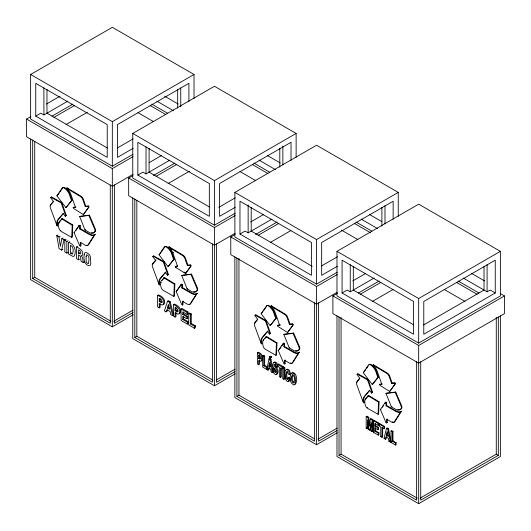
<?xml version="1.0" encoding="UTF-8"?>
<svg xmlns="http://www.w3.org/2000/svg" width="531" height="531" viewBox="0 0 531 531"><rect width="100%" height="100%" fill="white"/><g stroke="black" fill="none" stroke-linecap="round" stroke-linejoin="round"><path stroke-width="0.8" d="M79.703 228.921L79.71 226L80.261 225.682L80.254 228.602L79.703 228.921L89.42 234.529A9.292 5.39 60.2 0 0 94.578 234.622L95.129 234.31A9.292 5.39 60.2 0 1 89.971 234.217L80.254 228.602M80.261 225.682L79.497 225.244L78.946 225.556L74.068 232.684L79.643 245.687L80.314 246.079L80.327 242.342L85.398 245.269A4.215 2.443 60.2 0 0 88.02 244.983L94.578 234.622M80.314 246.079L80.865 245.76L80.871 242.773M181.814 287.875L181.828 284.955L182.379 284.636L182.365 287.563L181.814 287.875L191.538 293.484A9.292 5.39 60.2 0 0 196.696 293.583L197.247 293.265A9.292 5.39 60.2 0 1 192.083 293.172L182.365 287.563M182.379 284.636L181.615 284.198L181.064 284.51L176.179 291.638L181.761 304.648L182.425 305.033L182.438 301.296L187.516 304.223A4.215 2.443 60.2 0 0 190.138 303.938L196.696 293.583M182.989 300.984L182.976 304.714L182.425 305.033M283.932 346.829L283.946 343.909L284.49 343.597L284.483 346.517L283.932 346.829L293.65 352.445A9.292 5.39 60.2 0 0 298.814 352.538L299.358 352.226A9.292 5.39 60.2 0 1 294.201 352.126L284.483 346.517M284.49 343.597L283.727 343.152L283.182 343.471L278.297 350.593L283.873 363.602L284.543 363.987L284.556 360.25L289.634 363.184A4.215 2.443 60.2 0 0 292.256 362.892L298.814 352.538M284.543 363.987L285.094 363.675L285.107 359.938M386.05 405.79L386.057 402.863L386.608 402.551L386.595 405.472L386.05 405.79L395.768 411.399A9.292 5.39 60.2 0 0 400.925 411.492L401.476 411.18A9.292 5.39 60.2 0 1 396.318 411.087L386.595 405.472M386.608 402.551L385.845 402.106L385.294 402.425L380.415 409.547L385.991 422.557L386.661 422.942L386.674 419.205L391.745 422.138A4.215 2.443 60.2 0 0 394.367 421.853L400.925 411.492M386.661 422.942L387.205 422.63L387.218 418.893M71.725 237.417L72.209 225.263L72.754 224.945L62.273 218.54L58.822 222.323A10.388 6.02 60.2 0 0 59.034 228.556A3.312 1.918 60.2 0 0 61.191 231.43L71.725 237.417L72.269 237.098L72.754 224.945M173.836 296.371L174.321 284.218L174.872 283.899L164.391 277.494L160.939 281.284A10.388 6.02 60.2 0 0 161.145 287.51A3.312 1.918 60.2 0 0 163.302 290.391L173.836 296.371L174.387 296.052L174.872 283.899M275.954 355.325L276.439 343.172L276.99 342.86L266.502 336.448L263.051 340.238A10.388 6.02 60.2 0 0 263.263 346.464A3.312 1.918 60.2 0 0 265.42 349.345L275.954 355.325L276.505 355.013L276.99 342.86M378.065 414.28L378.55 402.126L379.101 401.814L368.62 395.409L365.169 399.193A10.388 6.02 60.2 0 0 365.374 405.425A3.312 1.918 60.2 0 0 367.538 408.299L378.065 414.28L378.616 413.968L379.101 401.814M367.359 428.822L367.359 419.689L368.6 429.539L369.815 430.243L371.069 421.826L371.069 430.966L372.244 431.643L372.908 431.265L372.908 419.669L371.003 418.574L370.346 418.952L369.211 426.214L368.076 417.638L366.178 416.55L366.178 428.145L367.359 428.822L368.016 428.444L368.016 422.351M371.388 423.745L370.479 429.858L369.815 430.243M290.444 378.649L289.568 379.154C286.753 387.637 282.107 371.209 286.328 369.596C288.612 369.729 289.302 372.556 289.554 374.415L288.452 374.322C286.169 366.483 284.264 378.756 287.669 379.612L288.486 377.826L289.362 377.322L290.444 378.649L289.601 380.933L288.154 380.973M63.103 237.941L61.875 238.592L60.388 246.324L58.921 236.879L56.751 235.631L57.979 234.981M271.593 356.859L269.668 359.069L268.998 358.677L269.522 356.673L270.398 356.168L271.593 356.859L270.551 358.558L268.965 359.414L266.814 369.47L268.002 370.153L268.46 367.857L270.671 369.138L271.155 371.972L272.363 372.669L273.239 372.165L271.022 359.593L269.848 358.91M268.799 366.144L269.549 362.388L270.312 367.021L268.799 366.144L269.675 365.64L269.974 364.133M269.336 367.352L268.878 369.649L268.002 370.153M385.393 439.237L385.911 436.907L388.426 438.36L388.971 441.301L390.345 442.097L391.008 441.712L388.493 428.67L387.152 427.893L386.488 428.278L384.052 438.46L385.393 439.237L386.057 438.858L386.575 436.528M386.302 435.174L387.152 431.358L388.015 436.163L388.679 435.778L386.96 434.789L386.302 435.174L388.015 436.163M386.96 434.789L387.471 432.506M56.751 235.631L59.06 248.588L61.662 250.088L63.972 239.8L65.2 239.149M166.137 311.883L166.814 309.659L170.093 311.551L170.809 314.578L172.595 315.613L173.478 315.109L170.192 301.681L168.446 300.672L167.57 301.177L164.384 310.867L166.137 311.883L167.013 311.378L167.464 309.898M167.318 308L168.427 304.363L169.555 309.294L167.318 308L168.194 307.495L168.865 305.312M287.171 371.561C286.68 373.877 286.09 377.8 288.552 379.101M273.996 362.607L274.686 361.89C277.016 361.989 277.886 364.804 277.872 366.775L276.996 367.279L275.881 366.735L275.27 364.837L274.474 364.366L273.996 364.684C274.593 367.797 278.921 370.625 276.611 374.315A2.476 1.427 60 0 1 275.463 374.594L273.657 373.067L272.662 369.164L273.545 368.66L274.633 369.072L275.815 370.492L275.967 372.085L275.41 372.589L274.149 371.428L273.75 369.576L272.662 369.164M95.129 234.31L88.571 244.672A4.215 2.443 60.2 0 1 86.739 245.289M197.247 293.265L190.689 303.626A4.215 2.443 60.2 0 1 189.355 304.316M299.358 352.226L292.8 362.58A4.215 2.443 60.2 0 1 291.22 363.25M401.476 411.18L394.918 421.534A4.215 2.443 60.2 0 1 393.086 422.152M75.993 207.083L73.185 207.429L73.53 208.417L83.367 214.59L88.929 206.931L88.631 206.061L85.199 206.413L82.909 199.848A4.215 2.443 60.2 0 0 80.347 196.483L66.521 188.2L67.072 187.888L80.898 196.171A4.215 2.443 60.2 0 1 83.46 199.537L85.743 206.101M88.929 206.931L83.367 214.59M177.354 266.051L175.303 266.383L175.642 267.372L185.485 273.545L191.047 265.885L190.742 265.015L187.31 265.367L185.027 258.809A4.215 2.443 60.2 0 0 182.465 255.444L168.639 247.161L169.19 246.842L183.009 255.126A4.215 2.443 60.2 0 1 185.578 258.491L187.861 265.055M185.485 273.545L191.047 265.885M277.414 325.337L280.222 324.999L277.414 325.337L277.759 326.326L287.603 332.499L293.158 324.839L292.86 323.976L289.428 324.322L287.145 317.764A4.215 2.443 60.2 0 0 284.576 314.398L270.757 306.115L271.301 305.796L285.127 314.08A4.215 2.443 60.2 0 1 287.689 317.452L289.979 324.01M293.158 324.839L287.603 332.499M382.333 383.953L379.532 384.298L379.877 385.28L389.714 391.46L395.276 383.794L394.978 382.931L391.539 383.282L389.256 376.718A4.215 2.443 60.2 0 0 386.694 373.353L372.868 365.069L373.419 364.757L387.245 373.041A4.215 2.443 60.2 0 1 389.807 376.406L392.09 382.964M395.276 383.794L389.714 391.46M75.946 230.421L79.497 225.244M181.615 284.198L176.179 291.638M279.293 349.63L281.065 347.042M281.954 345.747L283.727 343.152M382.293 407.29L383.628 405.345M384.955 403.407L385.845 402.106M56.903 195.813L62.134 188.206A3.312 1.918 60.2 0 1 64.437 188.18A10.388 6.02 60.2 0 1 69.11 193.702L71.493 200.545L65.95 207.694L56.903 195.813L57.454 195.501M57.892 194.864L59.2 192.965M60.069 191.698L62.685 187.894A3.312 1.918 60.2 0 1 64.988 187.868A10.388 6.02 60.2 0 1 69.654 193.384L72.043 200.233L65.95 207.694M159.021 254.767L164.252 247.167A3.312 1.918 60.2 0 1 166.555 247.134A10.388 6.02 60.2 0 1 171.221 252.656L173.604 259.5L168.061 266.648L159.021 254.767L159.572 254.455M160.004 253.818L164.802 246.849A3.312 1.918 60.2 0 1 167.106 246.822A10.388 6.02 60.2 0 1 171.772 252.344L174.155 259.188L168.061 266.648M261.133 313.721L266.363 306.121A3.312 1.918 60.2 0 1 268.673 306.095A10.388 6.02 60.2 0 1 273.339 311.611L275.722 318.454L270.179 325.603L261.133 313.721L262.991 311.511M263.867 310.243L266.914 305.803A3.312 1.918 60.2 0 1 269.217 305.776A10.388 6.02 60.2 0 1 273.89 311.299L276.273 318.142L270.179 325.603M363.25 372.682L368.481 365.076A3.312 1.918 60.2 0 1 370.784 365.049A10.388 6.02 60.2 0 1 375.457 370.565L377.84 377.415L372.297 384.563L363.25 372.682L363.801 372.364M364.233 371.733L365.54 369.828M366.417 368.56L368.156 366.032M275.051 363.927L274.872 364.173C275.476 367.286 279.797 370.12 277.494 373.811A2.476 1.427 60 0 1 276.339 374.083M369.032 364.764A3.312 1.918 60.2 0 1 371.335 364.731A10.388 6.02 60.2 0 1 376.001 370.253L378.384 377.096L372.297 384.563M291.937 372.915C296.763 371.182 298.176 382.101 294.917 384.524L294.42 384.497M292.979 374.554C291.824 376.678 292.169 379.599 293.258 381.723A1.361 0.79 60 0 0 294.459 382.413M57.116 225.954L50.478 208.086A4.215 2.443 60.2 0 1 50.611 204.641L53.392 201.315L50.691 197.718L51.607 196.961L61.742 202.689L66.262 215.427L65.293 216.243L63.182 213.429L57.852 219.801A9.292 5.39 60.2 0 0 57.116 225.954L57.66 225.635A9.292 5.39 60.2 0 1 58.403 219.489L63.249 213.694M51.607 196.961L50.691 197.718M53.478 201.554L51.162 204.329A4.215 2.443 60.2 0 0 50.91 204.727M62.273 218.54L59.372 222.011A10.388 6.02 60.2 0 0 59.06 223.352M65.293 216.243L66.262 215.427M155.51 260.27L152.809 256.672L153.724 255.915L163.86 261.644L168.38 274.381L167.411 275.197L165.294 272.383L165.845 272.064L160.521 278.443A9.292 5.39 60.2 0 0 159.778 284.589L159.227 284.908L152.589 267.047A4.215 2.443 60.2 0 1 152.729 263.595L156.054 259.951L153.273 263.283M153.724 255.915L152.809 256.672M165.294 272.383L159.97 278.755A9.292 5.39 60.2 0 0 159.227 284.908M161.968 280.388L164.391 277.494M167.411 275.197L168.38 274.381M254.92 315.626L255.836 314.87L265.978 320.598L270.491 333.335L269.522 334.152L267.412 331.337L267.963 331.025L262.633 337.397A9.292 5.39 60.2 0 0 261.896 343.55L261.345 343.862L254.707 326.001A4.215 2.443 60.2 0 1 254.84 322.556L257.621 319.224L254.92 315.626L255.836 314.87M257.708 319.463L255.391 322.237A4.215 2.443 60.2 0 0 254.98 323.133M267.412 331.337L262.088 337.716A9.292 5.39 60.2 0 0 261.345 343.862M264.571 338.765L266.502 336.448M269.522 334.152L270.491 333.335M363.463 402.817L356.825 384.955A4.215 2.443 60.2 0 1 356.958 381.51L359.739 378.178L357.038 374.581L357.954 373.831L368.089 379.559L372.609 392.296L371.64 393.106L369.53 390.292L364.2 396.67A9.292 5.39 60.2 0 0 363.463 402.817L364.007 402.505A9.292 5.39 60.2 0 1 364.751 396.352L369.589 390.557M357.954 373.831L357.038 374.581M359.826 378.424L357.509 381.192A4.215 2.443 60.2 0 0 357.257 381.597M365.72 398.881L368.62 395.409M371.64 393.106L372.609 392.296M286.415 369.695L287.205 369.091C289.488 369.224 290.185 372.052 290.437 373.91L289.554 374.415M133.108 154.229L112.326 166.23L30.632 119.063L30.632 74.479L112.326 27.32L194.021 74.479L194.021 98.427M46.462 104.03L60.043 96.191M133.055 174.307L112.326 186.275L26.55 136.752L26.55 119.063L30.838 116.588M35.743 116.116L107.222 157.388L107.222 124.593L35.743 83.327L35.743 116.116L40.847 113.169L43.907 114.935L67.802 101.142M51.998 116.163L72.827 104.136M53.91 117.417L74.566 105.49M66.017 124.579L87.389 112.24M30.632 74.479L112.326 121.645L194.021 74.479M235.226 213.19L214.444 225.184L132.75 178.018L132.75 133.44L214.444 86.274L296.132 133.44L296.132 157.382M117.351 147.996L133.155 138.876M133.162 148.308L117.431 157.388L117.431 124.593L188.917 83.327L188.917 101.361M26.55 119.063L112.326 168.586L133.055 156.618M149.291 162.572L161.444 155.556M235.173 233.262L214.444 245.229L128.668 195.707L128.668 178.018L132.956 175.542M137.854 175.071L209.333 216.343L209.333 183.547L137.854 142.281L137.854 175.071L142.958 172.124L146.025 173.896L169.913 160.103M153.399 175.535L174.945 163.097M156.021 176.378L176.684 164.444M168.135 183.534L189.507 171.194M32.676 140.065L32.676 278.47L34.721 277.295L110.906 321.275M132.75 133.44L214.444 180.6L296.132 133.44M337.338 272.144L316.556 284.138L234.868 236.979L234.868 192.395L316.556 145.228L398.25 192.395L398.25 216.336M218.752 207.369L235.266 197.831M235.273 207.263L219.549 216.343L219.549 183.547L291.028 142.281L291.028 160.316M128.668 178.018L214.444 227.547L235.173 215.573M250.692 221.945L263.562 214.517M337.285 292.216L316.556 304.183L230.779 254.661L230.779 236.979L235.067 234.503M239.972 234.032L311.451 275.297L311.451 242.508L239.972 201.236L239.972 234.032L245.076 231.078L248.143 232.85L272.031 219.057M255.511 234.49L277.056 222.051M258.139 235.333L278.802 223.405M160.11 303.765L160.11 307.389L159.234 307.9L157.588 306.945L157.588 295.415L158.464 294.911C162.161 296.032 166.741 300.493 163.867 304.396L163.302 304.542M113.753 321.275L132.976 310.177M132.883 312.593L114.371 323.279L114.371 184.874M30.632 139.003L30.632 279.651L112.326 326.817L133.108 314.817M159.234 301.595L161.404 302.697L162.154 301.635L161.397 299.696L159.234 298.316L159.234 301.595L160.11 301.09L162.28 302.192M270.252 242.488L290.908 230.56M167.57 301.177L169.316 302.185L170.192 301.681M175.987 312.208L175.987 316.556L175.111 317.067L173.464 316.111L173.464 304.582L174.341 304.071C178.038 305.199 182.618 309.659 179.743 313.562L179.179 313.708M175.111 310.761L177.274 311.863L178.031 310.801L177.274 308.863L175.111 307.482L175.111 310.761L175.987 310.257L178.157 311.358M181.091 308.989L181.974 308.478L188.047 311.982L188.047 313.934L187.164 314.445L182.744 311.889L182.744 314.445L186.852 316.821L187.728 316.31L187.728 318.255L186.852 318.759L182.744 316.39L182.744 319.516L187.317 322.158L188.193 321.653L188.193 323.605L187.317 324.109L181.091 320.518L181.091 308.989L187.164 312.493L188.047 311.982M134.794 199.025L134.794 337.431L136.832 336.249L213.017 380.236M182.744 314.445L183.62 313.94L187.728 316.31M234.868 192.395L316.556 239.561L398.25 192.395M188.757 313.509L189.64 312.998L191.286 313.947L191.286 323.439L195.395 325.808L195.395 327.76L194.519 328.271L188.757 324.945L188.757 313.509L190.41 314.458L191.286 313.947M182.744 319.516L183.62 319.012L188.193 321.653M190.41 314.458L190.41 323.943L191.286 323.439M190.41 323.943L194.519 326.319L195.395 325.808M336.979 251.349L418.674 204.183L500.368 251.349L500.368 295.933L418.674 343.099L336.979 295.933L336.979 251.349L418.674 298.515L500.368 251.349M321.587 265.912L337.384 256.785M337.391 266.217L321.667 275.297L321.667 242.508L393.146 201.236L393.146 219.27M230.779 236.979L316.556 286.501L337.285 274.534M352.81 280.899L365.673 273.472M500.162 293.457L504.45 295.933L504.45 313.622L418.674 363.144L332.897 313.622L332.897 295.933L337.185 293.457M342.083 292.986L413.569 334.251L413.569 301.462L342.083 260.19L342.083 292.986L347.194 290.039L350.254 291.804L374.149 278.012M358.345 293.032L379.174 281.005M259.506 360.688L259.506 364.239L258.63 364.744L257.515 364.1L257.515 352.803L258.398 352.299C261.969 353.228 263.708 357.463 262.042 360.642L261.099 360.808M360.25 294.287L380.913 282.359M258.63 355.358C261.033 355.425 261.391 361 258.63 358.571L258.63 355.358L259.506 354.854M216.575 379.824L235.087 369.131M234.994 371.547L216.482 382.234L216.482 243.829M262.692 355.889L263.575 355.378L264.684 356.022L264.684 365.315L267.458 366.914L266.582 367.425L263.807 365.819L263.807 356.527L262.692 355.889L262.692 367.094L266.582 369.337L267.458 368.826M258.63 358.571L259.506 358.067L260.967 358.764M263.807 356.527L264.684 356.022M132.75 197.963L132.75 338.605L214.444 385.772L235.226 373.771M268.965 359.414L270.146 360.098L271.022 359.593M372.364 301.442L393.026 289.514M263.807 365.819L264.684 365.315M280.448 377.342L279.333 376.698L279.333 367.313L277.693 366.363L277.693 364.452L278.576 363.947L282.963 366.483L282.963 368.395L282.08 368.899L280.448 367.956L280.448 377.342L281.324 376.831L281.324 368.229M273.75 369.576L274.633 369.072C273.093 367.425 272.224 364.684 273.419 362.633L273.81 362.394C276.14 362.494 277.003 365.308 276.996 367.279M277.693 364.452L282.08 366.987L282.963 366.483M282.771 367.386L283.647 366.881L284.762 367.518L284.762 378.815L283.886 379.326L282.771 378.683L282.771 367.386L283.886 368.029L284.762 367.518M236.906 257.98L236.906 396.385L238.95 395.203L314.425 438.779M423.698 324.866L484.026 290.039L484.026 266.263M463.198 278.012L487.093 291.804L490.153 290.039L495.257 292.986L495.257 260.19L423.778 301.462L423.778 334.251L495.257 292.986M332.897 295.933L418.674 345.455L504.45 295.933M317.983 439.19L337.205 428.092M337.112 430.502L318.6 441.188L318.6 302.783M234.868 256.918L234.868 397.56L316.556 444.726L337.338 432.732M366.178 416.55L366.841 416.165L368.733 417.26L369.875 425.835M368.076 417.638L368.733 417.26M370.346 418.952L372.244 420.048L372.908 419.669M373.499 420.771L374.156 420.393L378.809 423.081L378.809 425.039L378.152 425.424L374.76 423.466L374.76 426.035L377.913 427.853L378.57 427.468L378.57 429.426L377.913 429.805L374.76 427.986L374.76 431.132L378.264 433.157L378.928 432.778L378.928 434.736L378.264 435.121L373.499 432.367L373.499 420.771L378.152 423.459L378.809 423.081M366.178 428.145L366.841 427.76M368.6 429.539L369.257 429.161M374.76 426.035L375.417 425.65L378.57 427.468M382.008 437.285L380.747 436.555L380.747 426.924L378.888 425.849L378.888 423.884L379.546 423.506L384.53 426.38L384.53 428.338L383.867 428.723L382.008 427.647L382.008 437.285L382.672 436.9L382.672 428.072M374.76 427.986L375.417 427.608L375.417 430.754L378.928 432.778M378.888 425.849L379.546 425.464M371.069 430.966L371.727 430.581M374.76 431.132L375.417 430.754M373.499 432.367L374.156 431.988M382.008 427.647L382.672 427.269M378.888 423.884L383.867 426.758L384.53 426.38M339.024 316.934L339.024 455.339L341.068 454.158L417.247 498.144M386.488 428.278L387.829 429.048L388.493 428.67M380.747 436.555L381.411 436.17M391.042 430.999L391.705 430.621L392.967 431.345L392.967 440.883L396.119 442.701L396.119 444.666L395.456 445.044L391.042 442.496L391.042 430.999L392.309 431.73L392.967 431.345M384.052 438.46L384.709 438.075M388.971 441.301L389.635 440.922M392.309 431.73L392.309 441.268L392.967 440.883M391.042 442.496L391.705 442.117M392.309 441.268L395.456 443.086L396.119 442.701M420.094 498.144L496.279 454.158L498.324 455.339L498.324 316.934M498.324 455.339L420.718 500.142L420.718 361.744M336.979 315.872L336.979 456.521L418.674 503.68L500.368 456.521L500.368 315.872M51.056 197.273L61.198 203.001L61.742 202.689M71.493 200.545L72.043 200.233M85.199 206.413L88.631 206.061M79.61 216.462L88.863 215.46L94.637 228.98A3.312 1.918 60.2 0 1 94.624 231.967A10.388 6.02 60.2 0 1 90.316 233.029L85.026 229.976L79.61 216.462L89.414 215.148L95.188 228.669A3.312 1.918 60.2 0 1 95.175 231.655A10.388 6.02 60.2 0 1 91.299 232.824M88.863 215.46L89.414 215.148M74.068 232.684L74.619 232.366M85.026 229.976L85.577 229.657M153.174 256.234L163.309 261.962L163.86 261.644M173.604 259.5L174.155 259.188M175.642 267.372L176.192 267.053M187.31 265.367L190.742 265.015M181.721 275.416L190.981 274.414L196.749 287.935A3.312 1.918 60.2 0 1 196.742 290.922A10.388 6.02 60.2 0 1 192.434 291.984L187.144 288.93L181.721 275.416L191.532 274.102L197.3 287.623A3.312 1.918 60.2 0 1 197.293 290.61A10.388 6.02 60.2 0 1 193.417 291.778M190.981 274.414L191.532 274.102M187.144 288.93L187.689 288.618M255.292 315.188L265.427 320.916L265.978 320.598M275.722 318.454L276.273 318.142M289.428 324.322L292.86 323.976M283.839 334.371L293.099 333.375L298.867 346.896A3.312 1.918 60.2 0 1 298.853 349.876A10.388 6.02 60.2 0 1 294.552 350.945L289.256 347.885L283.839 334.371L293.643 333.056L299.418 346.577A3.312 1.918 60.2 0 1 299.404 349.564A10.388 6.02 60.2 0 1 295.528 350.732M293.099 333.375L293.643 333.056M278.297 350.593L278.848 350.281M289.256 347.885L289.807 347.573M357.403 374.143L367.538 379.871L368.089 379.559M377.84 377.415L378.384 377.096M391.539 383.282L394.978 382.931M385.957 393.325L395.21 392.329L400.985 405.85A3.312 1.918 60.2 0 1 400.971 408.837A10.388 6.02 60.2 0 1 396.664 409.899L391.374 406.839L385.957 393.325L395.761 392.017L401.529 405.531A3.312 1.918 60.2 0 1 401.522 408.518A10.388 6.02 60.2 0 1 397.646 409.686M395.21 392.329L395.761 392.017M380.415 409.547L380.959 409.235M391.374 406.839L391.918 406.527M385.991 422.557L386.541 422.245L387.205 422.63M58.921 236.879L60.149 236.229M68.074 252.431L66.846 253.081L64.822 251.913L64.822 240.291L66.05 239.64M64.822 240.291L66.846 241.459L68.074 240.808M68.459 242.388C74.453 243.775 77.114 251.535 73.922 256.354L72.581 256.3L68.459 254.01L68.459 242.388L69.68 241.738M61.662 250.088L62.89 249.437M79.69 259.135L78.462 259.785L76.437 258.617L76.437 246.995L77.659 246.344M70.484 253.453L72.535 254.143C73.384 251.382 73.915 246.623 70.484 245.282L70.484 253.453L71.712 252.802M78.462 253.247L80.433 253.984L80.825 252.869L80.035 250.897L78.462 249.889L78.462 253.247L79.69 252.59M84.475 261.896L83.248 262.546L84.475 261.803M73.185 207.429L75.442 207.402L71.061 194.831A9.292 5.39 60.2 0 0 66.521 188.2M175.303 266.383L177.553 266.356L173.179 253.791A9.292 5.39 60.2 0 0 168.639 247.161M379.532 384.298L381.789 384.271L377.408 371.7A9.292 5.39 60.2 0 0 372.868 365.069M276.286 372.078L275.025 370.923L274.633 369.072M164.61 96.191L178.19 104.03M267.438 155.556L280.308 162.984M369.556 214.517L381.709 221.533M471.674 273.472L484.537 280.899M156.851 101.142L173.371 110.68M258.969 160.103L275.489 169.635M361.087 219.057L377.601 228.595M151.826 104.136L167.623 113.262M253.944 163.097L269.741 172.217M356.055 222.051L371.859 231.171M458.173 281.005L479.002 293.032M150.087 105.49L165.758 114.543M252.198 164.444L267.876 173.498M354.316 223.405L370.704 232.863M456.434 282.359L477.09 294.287M137.974 112.652L153.645 121.699M240.092 171.606L255.763 180.653M341.493 230.149L357.881 239.607M444.321 289.514L464.983 301.442M107.302 147.996L46.974 113.169L46.974 89.394M209.413 206.957L149.092 172.124L149.092 148.348M312.248 266.323L251.203 231.078L251.203 207.309M413.649 324.866L353.321 290.039L353.321 266.263M78.946 225.556L79.71 226M181.064 284.51L181.828 284.955M283.182 343.471L283.946 343.909M385.294 402.425L386.057 402.863M80.194 245.375L80.865 245.76M284.424 363.284L285.094 363.675M269.522 356.673L270.71 357.363M269.874 358.173L270.551 358.558M61.875 238.592L63.972 239.8M76.437 246.995C79.623 248.262 84.336 251.249 82.444 255.371L81.183 255.63L82.577 257.581L83.248 262.453M257.515 352.803C261.086 353.732 262.825 357.974 261.166 361.153L260.223 361.319L258.63 360.483L258.63 364.744M157.588 295.415C161.285 296.544 165.864 300.997 162.99 304.907L161.597 304.827L159.234 303.546L159.234 307.9M173.464 304.582C177.162 305.71 181.741 310.164 178.867 314.073L177.467 313.987L175.111 312.713L175.111 317.067M269.675 365.64L270.684 366.217M168.194 307.495L169.874 308.465M83.248 262.546L81.051 261.285L80.447 256.413L78.462 254.873L78.462 259.785M32.676 278.47L110.282 323.279L110.282 184.874M134.794 337.431L212.4 382.234L212.4 243.829M236.906 396.385L314.518 441.188L314.518 302.783M339.024 455.339L416.629 500.142L416.629 361.744M368.069 395.721L378.55 402.126M265.958 336.767L276.439 343.172M163.84 277.813L174.321 284.218M61.722 218.852L72.209 225.263M184.065 271.998L186.036 273.233M288.486 377.826L289.568 379.154M363.43 400.951L364.007 402.505M158.915 282.26L159.778 284.589M57.089 224.082L57.66 225.635M367.538 379.871L372.058 392.608M265.427 320.916L269.94 333.654M163.309 261.962L167.829 274.7M61.198 203.001L65.711 215.739M394.427 383.243L394.725 384.112M292.309 324.288L292.614 325.158M279.671 325.311L275.297 312.746A9.292 5.39 60.2 0 0 270.757 306.115M190.198 265.334L190.496 266.197M88.08 206.38L88.378 207.243M169.316 302.185L172.595 315.613M387.829 429.048L390.345 442.097M270.146 360.098L272.363 372.669M496.279 317.412L496.279 454.158M487.093 264.75L487.093 291.804M418.674 298.515L418.674 343.099M418.674 345.455L418.674 503.68M395.456 443.086L395.456 445.044M384.975 205.796L384.975 223.83M383.867 426.758L383.867 428.723M381.908 207.309L381.908 226.16M378.264 433.157L378.264 435.121M378.152 423.459L378.152 425.424M377.913 427.853L377.913 429.805M375.417 423.725L375.417 425.65M372.244 420.048L372.244 431.643M350.254 264.75L350.254 291.804M341.068 317.412L341.068 454.158M316.556 239.561L316.556 284.138M316.556 286.501L316.556 444.726M283.886 368.029L283.886 379.326M282.857 146.018L282.857 164.875M282.08 366.987L282.08 368.899M279.797 148.348L279.797 167.205M266.582 367.425L266.582 369.337M259.506 355.657L259.506 358.067M248.143 204.979L248.143 232.85M238.95 258.458L238.95 395.203M214.444 180.6L214.444 225.184M214.444 227.547L214.444 385.772M194.519 326.319L194.519 328.271M187.317 322.158L187.317 324.109M187.164 312.493L187.164 314.445M186.852 316.821L186.852 318.759M183.62 312.022L183.62 313.94M183.62 316.662L183.62 319.012M180.746 87.887L180.746 106.738M177.679 89.394L177.679 108.251M175.987 306.978L175.987 310.257M160.11 298.628L160.11 301.09M146.025 146.841L146.025 173.896M136.832 200.333L136.832 336.249M112.326 121.645L112.326 166.23M112.326 168.586L112.326 326.817M66.846 241.459L66.846 253.081M43.907 87.887L43.907 114.935M34.721 141.372L34.721 277.295M169.19 246.842A9.292 5.39 60.2 0 1 170.59 248.176M171.028 248.687A9.292 5.39 60.2 0 1 171.453 249.225M173.219 252.205A9.292 5.39 60.2 0 1 173.491 252.836M152.862 264.172A4.215 2.443 60.2 0 1 153.14 263.469M161.119 282.791A10.388 6.02 60.2 0 1 161.172 282.306M290.709 363.118A4.215 2.443 60.2 0 1 290.444 363.005M271.301 305.796A9.292 5.39 60.2 0 1 272.708 307.137M263.369 340.796A10.388 6.02 60.2 0 1 263.602 339.926M392.562 421.959A4.215 2.443 60.2 0 1 392.296 421.82M373.419 364.757A9.292 5.39 60.2 0 1 374.368 365.613M357.024 382.659A4.215 2.443 60.2 0 1 357.091 382.088M365.481 399.75A10.388 6.02 60.2 0 1 365.587 399.299M367.631 407.675A3.312 1.918 60.2 0 1 367.412 407.489M67.072 187.888A9.292 5.39 60.2 0 1 68.472 189.222M50.677 205.789A4.215 2.443 60.2 0 1 50.697 205.497M60.853 230.408A3.312 1.918 60.2 0 1 60.64 230.182M86.135 256.42C86.354 258.65 85.146 262.991 88.199 263.675L88.445 263.509C88.783 260.927 90.111 255.723 86.752 254.681L86.135 256.42M291.466 377.116L291.552 379.798L292.375 382.227A1.361 0.79 60 0 0 293.577 382.924C295.15 380.926 295.097 375.908 292.362 374.913L291.466 377.116M295.648 380.468L295.203 383.767L294.041 385.028C285.147 381.079 293.597 362.693 295.648 380.468M84.163 254.834C83.52 258.949 84.237 265.002 89.288 265.799L90.323 265.175L90.788 263.535L90.323 256.473A3.677 2.124 60 0 0 88.498 253.838L86.453 252.656A3.677 2.124 60 0 0 84.628 253.187L84.163 254.834"/></g></svg>
